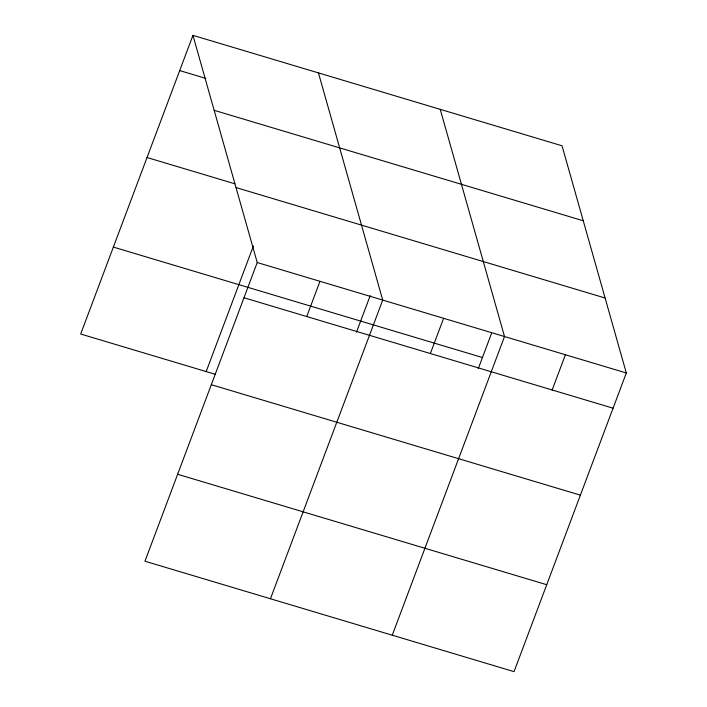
<?xml version="1.0" encoding="UTF-8"?>
<svg xmlns="http://www.w3.org/2000/svg" width="707" height="707" viewBox="0 0 707 707"><rect width="100%" height="100%" fill="white"/><g stroke="black" fill="none" stroke-linecap="round" stroke-linejoin="round"><path stroke-width="1.06" d="M192.949 35.35L257.224 262.536L144.962 561.208L514.051 671.65L626.314 372.978L562.038 145.792L192.949 35.35L80.686 334.022L215.626 374.401M206.179 371.573L253.389 245.965M306.732 316.542L319.971 281.306M356.469 332.202L370.212 295.641M270.454 598.758L382.717 300.086L318.442 72.901M430.369 353.535L443.616 318.309M478.268 368.656L491.63 333.103M392.252 635.204L504.515 336.532L440.24 109.346M552.167 389.981L565.414 354.755M179.711 70.585L205.852 78.406M214.159 110.319L583.248 220.761M147.029 157.52L234.874 183.802M236.014 187.558L605.104 298.009M257.224 262.536L626.314 372.978M113.367 247.088L482.448 357.53M243.986 297.762L613.066 408.204M211.305 384.696L580.394 495.147M177.643 474.273L546.723 584.716"/></g></svg>
